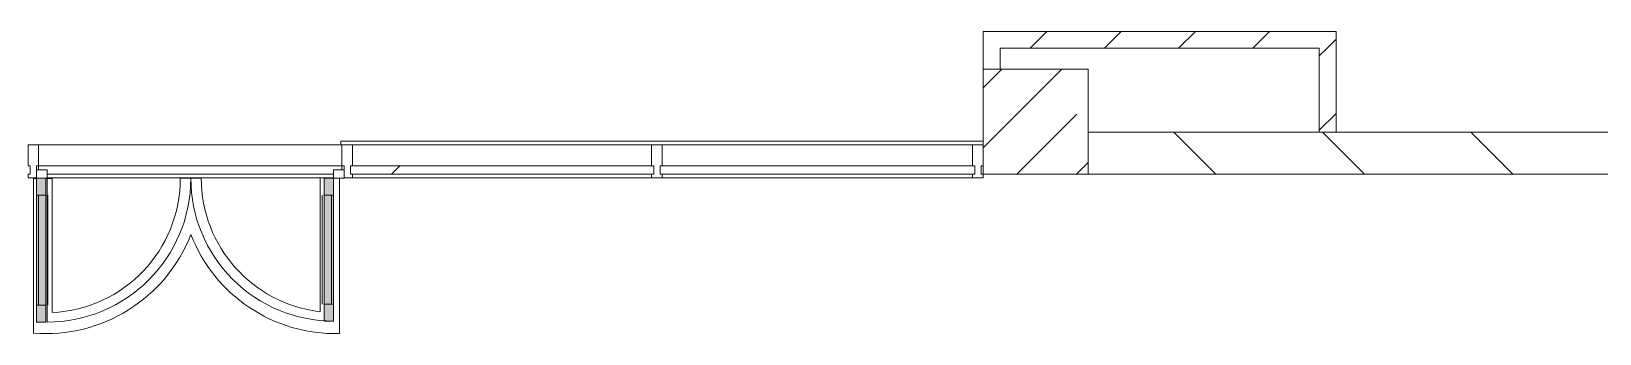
# Model space of a CAD drawing. Header units: millimetres. Extents: x 34897 to 231692, y -8553 to 29000.
# Drawn here: x 215747 to 223218, y 12640 to 14080 of the extents above; entities that cross this region are included whole.
import ezdxf

# ---------------------------------------------------------------- set-up
doc = ezdxf.new("R2010")
doc.units = ezdxf.units.MM
for name, color, linetype, lineweight, true_color in [('A-DETL-GENF-3', 7, 'Continuous', 5, 0xe2e2e2), ('A-DETL-GENF-4', 7, 'Continuous', 5, 0xaaaaaa), ('A-DOOR-1', 7, 'Continuous', 5, 0xaaaaaa), ('A-FLOR-1', 7, 'Continuous', 5, 0xaaaaaa)]:
    doc.layers.add(name, color=color, linetype=linetype, lineweight=lineweight, true_color=true_color)
for name, color, linetype, lineweight in [('A-GLAZ-CURT-2', 7, 'Continuous', 5), ('A-GLAZ-CWMG-2', 7, 'Continuous', 5), ('A-WALL', 7, 'Continuous', 9), ('I-WALL-4', 7, 'Continuous', 5), ('S-COLS-3', 7, 'Continuous', 5)]:
    doc.layers.add(name, color=color, linetype=linetype, lineweight=lineweight)
pattern_1 = [(45, (104681.52, 0), (-176.7767, 176.7767), [])]

# ---------------------------------------------------------------- blocks, each defined once
blk = doc.blocks.new('Прямоугольный импост - Импост структурный с накладкой - 160мм Темный-32356295-2_10_2_птичка')
at = {"layer": 'A-GLAZ-CWMG-2'}
for p, q in [((-50, 40), (-50, 140)), ((-50, 140), (0, 140)), ((0, 140), (0, 40)), ((-40, 40), (-50, 40)), ((-40, 20), (-40, 40)), ((-10, 40), (-10, 0)), ((0, 40), (-10, 40)), ((-10, 0), (0, 0)), ((0, 0), (0, -17)), ((0, -17), (-36.2, -17))]:
    blk.add_line(p, q, dxfattribs=at)
blk = doc.blocks.new('Системная панель - Стекло - 40мм-32428871-2_10_2_птичка')
at = {"layer": 'A-GLAZ-CURT-2'}
for p, q in [((749.5, 0), (-749.5, 0)), ((-749.5, 0), (-749.5, -40)), ((749.5, -40), (749.5, 0)), ((-749.5, -40), (749.5, -40))]:
    blk.add_line(p, q, dxfattribs=at)
blk = doc.blocks.new('Прямоугольный импост - Импост структурный с накладкой - 160мм Темный-32428319-2_10_2_птичка')
at = {"layer": 'A-GLAZ-CWMG-2'}
for p, q in [((0, 140), (-50, 140)), ((-50, 140), (-50, 40)), ((0, 40), (0, 140)), ((-50, 40), (-40, 40)), ((-40, 0), (-50, 0)), ((-50, 0), (-50, -17)), ((-40, 40), (-40, 0)), ((-10, 0), (-10, 40)), ((-10, 40), (0, 40)), ((0, 0), (-10, 0)), ((0, -17), (0, 0)), ((-50, -17), (0, -17))]:
    blk.add_line(p, q, dxfattribs=at)
blk = doc.blocks.new('Дверь_Витражная_остекление_ - ВВ-23-32429828-2_10_2_птичка')
at = {"layer": 'A-DETL-GENF-3'}
for points in [[(-682.5, 700), (-682.5, 20), (-637.5, 20), (-637.5, 700)], [(687.5, 705), (687.5, 20), (732.5, 20), (732.5, 705)]]:
    blk.add_hatch(color=256, dxfattribs=at).paths.add_polyline_path(points)
at = {"layer": 'A-DETL-GENF-4'}
for p, q in [((-682.5, 700), (-637.5, 700)), ((-682.5, 700), (-682.5, 20)), ((-637.5, 700), (-682.5, 700)), ((-682.5, 700), (-682.5, 20)), ((-637.5, 700), (-637.5, 20)), ((-637.5, 20), (-637.5, 700)), ((732.5, 705), (687.5, 705)), ((687.5, 705), (687.5, 20)), ((732.5, 705), (687.5, 705)), ((687.5, 705), (687.5, 20)), ((732.5, 705), (732.5, 20)), ((732.5, 20), (732.5, 705)), ((-682.5, 620), (-637.5, 620)), ((-672.5, 620), (-672.5, 100)), ((-628.5, 620), (-628.5, 100)), ((678.5, 625), (678.5, 100)), ((732.5, 625), (687.5, 625)), ((722.5, 625), (722.5, 100)), ((-682.5, 100), (-637.5, 100)), ((732.5, 100), (687.5, 100)), ((-637.5, 20), (-682.5, 20)), ((-682.5, 20), (-637.5, 20))]:
    blk.add_line(p, q, dxfattribs=at)
at = {"layer": 'A-DOOR-1'}
for p, q in [((-682.5, 700), (-682.5, 20)), ((682.5, 705), (682.5, 20)), ((-682.5, 20), (-732.5, 20)), ((-732.5, 20), (-732.5, -20)), ((-682.5, -20), (-682.5, 20)), ((732.5, 20), (682.5, 20)), ((682.5, 20), (682.5, -20)), ((732.5, -20), (732.5, 20)), ((-732.5, -20), (-682.5, -20)), ((682.5, -20), (732.5, -20))]:
    blk.add_line(p, q, dxfattribs=at)
for centre, radius, start, end in [((-682.5, 20), 680, 360, 90), ((682.5, 20), 685, 90, 180)]:
    blk.add_arc(centre, radius, start, end, dxfattribs=at)
blk = doc.blocks.new('Прямоугольный импост - Импост структурный с накладкой - 160мм Темный-32428730-2_10_2_птичка')
at = {"layer": 'A-GLAZ-CWMG-2'}
for p, q in [((111100.5, 13540), (112545.5, 13540)), ((111100.5, 13420), (111100.5, 13440)), ((111100.5, 13440), (112545.5, 13440)), ((111140.5, 13400), (112505.5, 13400)), ((111140.5, 13383), (112505.5, 13383)), ((112545.5, 13440), (112545.5, 13420))]:
    blk.add_line(p, q, dxfattribs=at)
blk = doc.blocks.new('Прямоугольный импост - Импост структурный с накладкой - 160мм Темный-32428868-2_10_2_птичка')
at = {"layer": 'A-GLAZ-CWMG-2'}
for p, q in [((114070.5, 13540), (115549.5, 13540)), ((114070.5, 13383), (115549.5, 13383))]:
    blk.add_line(p, q, dxfattribs=at)
blk = doc.blocks.new('Системная панель - Стекло - 40мм-32428872-2_10_2_птичка')
at = {"layer": 'A-GLAZ-CURT-2'}
h = blk.add_hatch(dxfattribs=at)
h.set_pattern_fill('FP_210', color=256, style=0, pattern_type=2)
h.set_pattern_definition([(225, (113808, 12900), (1414.214, -1414.214), [1000, -3000]), (225, (114808, 13400), (1414.214, -1414.214), [3000, -1000]), (225, (112808, 13900), (1414.214, -1414.214), [1000, -3000])])
h.paths.add_polyline_path([(-722.5, 0), (-722.5, -40), (722.5, -40), (722.5, 0), (-561.3, 0)])
for p, q in [((722.5, 0), (-722.5, 0)), ((-722.5, 0), (-722.5, -40)), ((722.5, -40), (722.5, 0)), ((-722.5, -40), (722.5, -40))]:
    blk.add_line(p, q, dxfattribs=at)
blk = doc.blocks.new('Прямоугольный импост - Импост структурный с накладкой - 160мм Темный-32428869-2_10_2_птичка')
at = {"layer": 'A-GLAZ-CWMG-2'}
for p, q in [((112595.5, 13540), (114020.5, 13540)), ((112595.5, 13383), (114020.5, 13383))]:
    blk.add_line(p, q, dxfattribs=at)
blk = doc.blocks.new('Прямоугольный импост - Импост структурный с накладкой - 160мм Темный-32356291-2_10_2_птичка')
at = {"layer": 'A-GLAZ-CWMG-2'}
for p, q in [((-25, 40), (-25, 140)), ((-25, 140), (25, 140)), ((25, 140), (25, 40)), ((-15, 40), (-25, 40)), ((-25, -17), (-25, 0)), ((-25, 0), (-15, 0)), ((-15, 0), (-15, 40)), ((15, 40), (15, 20)), ((25, 40), (15, 40)), ((15, -17), (-25, -17))]:
    blk.add_line(p, q, dxfattribs=at)
blk = doc.blocks.new('Прямоугольный импост - Импост структурный с накладкой - 160мм Темный-30755836-2_10_2_птичка')
at = {"layer": 'A-GLAZ-CWMG-2'}
for p, q in [((-25, 40), (-25, 140)), ((-25, 140), (25, 140)), ((25, 140), (25, 40)), ((-15, 40), (-25, 40)), ((-25, -17), (-25, 0)), ((-25, 0), (-15, 0)), ((-15, 0), (-15, 40)), ((15, 40), (15, 0)), ((25, 40), (15, 40)), ((15, 0), (25, 0)), ((25, 0), (25, -17)), ((25, -17), (-25, -17))]:
    blk.add_line(p, q, dxfattribs=at)

msp = doc.modelspace()

# ---------------------------------------------------------------- hatches: boundary and pattern name
at = {"layer": 'I-WALL-4'}
h = msp.add_hatch(dxfattribs=at)
h.set_pattern_fill('FP_105', color=256, style=0, pattern_type=2)
h.set_pattern_definition(pattern_1)
h.paths.add_polyline_path([(221962, 14000), (221962, 14080), (220361.5, 14080), (220361.5, 14000), (221882, 14000)])
h = msp.add_hatch(dxfattribs=at)
h.set_pattern_fill('FP_105', color=256, style=0, pattern_type=2)
h.set_pattern_definition(pattern_1)
h.paths.add_polyline_path([(221962, 13600), (221962, 14000), (221882, 14000), (221882, 13600)])
h = msp.add_hatch(dxfattribs=at)
h.set_pattern_fill('FP_104', color=256, style=0, pattern_type=2)
h.set_pattern_definition([(135, (104681.5, 0), (-353.5534, -353.5534), [])])
h.paths.add_polyline_path([(220782, 13400), (223511.5, 13400), (223511.5, 13600), (220782, 13600), (220782, 13534.8)])
h.paths.add_polyline_path([(224961.5, 13400), (225611.5, 13400), (225611.5, 13600), (224961.5, 13600), (224961.5, 13534.8)])
at = {"layer": 'S-COLS-3'}
h = msp.add_hatch(dxfattribs=at)
h.set_pattern_fill('FP_101', color=256, style=0, pattern_type=2)
h.set_pattern_definition([(45, (104681.5, 0), (-285.1231, 285.1231), []), (45, (104966.64, 0), (-285.1231, 285.1231), [504.031, -100.806, 16.764, -84.042])])
h.paths.add_polyline_path([(220781.5, 13400), (220781.5, 13900), (220281.5, 13900), (220281.5, 13400), (220405.8, 13400)])

# ---------------------------------------------------------------- linework, layer by layer
at = {"layer": 'A-FLOR-1'}
for p, q in [((217221.5, 13540), (217221.5, 13557)), ((217221.5, 13557), (220281.5, 13557)), ((215768.2, 13378.5), (215757.4, 13378.5)), ((215757.4, 13378.5), (215757.4, 12642.4)), ((215846.7, 13378.5), (215817, 13378.5)), ((215846.7, 12740.7), (215846.7, 13378.5)), ((216557, 13380), (216457, 13380)), ((217187, 13381.5), (217122.3, 13381.5)), ((217122.3, 13381.5), (217122.3, 12744.4)), ((217214.6, 12640.2), (217214.6, 13380))]:
    msp.add_line(p, q, dxfattribs=at)
for centre, radius, start, end in [((215817, 13380), 640, 272.66078, 0), ((217197, 13380), 640, 180, 263.29215), ((215817, 13380), 740, 265.37807, 338.81722), ((217197, 13380), 740, 201.18278, 271.36364)]:
    msp.add_arc(centre, radius, start, end, dxfattribs=at)
at = {"layer": 'A-WALL'}
msp.add_line((221882, 13600), (221962, 13600), dxfattribs=at)
at = {"layer": 'I-WALL-4'}
for p, q in [((220281.5, 14080), (220281.5, 13900)), ((221962, 14080), (220281.5, 14080)), ((221962, 13600), (221962, 14080)), ((220361.5, 13900), (220361.5, 14000)), ((220361.5, 14000), (221882, 14000)), ((221882, 14000), (221882, 13600)), ((220281.5, 13900), (220361.5, 13900)), ((221882, 13600), (220782, 13600)), ((220782, 13600), (220782, 13400)), ((223481.5, 13600), (221962, 13600)), ((220782, 13400), (223481.5, 13400))]:
    msp.add_line(p, q, dxfattribs=at)
at = {"layer": 'S-COLS-3'}
for p, q in [((220781.5, 13900), (220281.5, 13900)), ((220281.5, 13900), (220281.5, 13400)), ((220781.5, 13400), (220781.5, 13900)), ((220281.5, 13400), (220781.5, 13400))]:
    msp.add_line(p, q, dxfattribs=at)

# ---------------------------------------------------------------- block references
at = {"layer": 'A-DOOR-1', "rotation": 180}
msp.add_blockref('Дверь_Витражная_остекление_ - ВВ-23-32429828-2_10_2_птичка', (216504.5, 13400), dxfattribs=at)
at = {"layer": 'A-GLAZ-CURT-2', "rotation": 180}
for name, p in [('Системная панель - Стекло - 40мм-32428872-2_10_2_птичка', (217989.5, 13400)), ('Системная панель - Стекло - 40мм-32428871-2_10_2_птичка', (219491.5, 13400))]:
    msp.add_blockref(name, p, dxfattribs=at)
at = {"layer": 'A-GLAZ-CWMG-2', "extrusion": (0, 0, -1)}
for name, p in [('Прямоугольный импост - Импост структурный с накладкой - 160мм Темный-32356295-2_10_2_птичка', (-215732, 13400)), ('Прямоугольный импост - Импост структурный с накладкой - 160мм Темный-32356291-2_10_2_птичка', (-217252, 13400)), ('Прямоугольный импост - Импост структурный с накладкой - 160мм Темный-30755836-2_10_2_птичка', (-218727, 13400))]:
    msp.add_blockref(name, p, dxfattribs=at)
at = {"layer": 'A-GLAZ-CWMG-2'}
for name, p in [('Прямоугольный импост - Импост структурный с накладкой - 160мм Темный-32428730-2_10_2_птичка', (104681.5, 0)), ('Прямоугольный импост - Импост структурный с накладкой - 160мм Темный-32428869-2_10_2_птичка', (104681.5, 0)), ('Прямоугольный импост - Импост структурный с накладкой - 160мм Темный-32428868-2_10_2_птичка', (104681.5, 0)), ('Прямоугольный импост - Импост структурный с накладкой - 160мм Темный-32428319-2_10_2_птичка', (220281, 13400))]:
    msp.add_blockref(name, p, dxfattribs=at)

doc.saveas('drawing.dxf')
